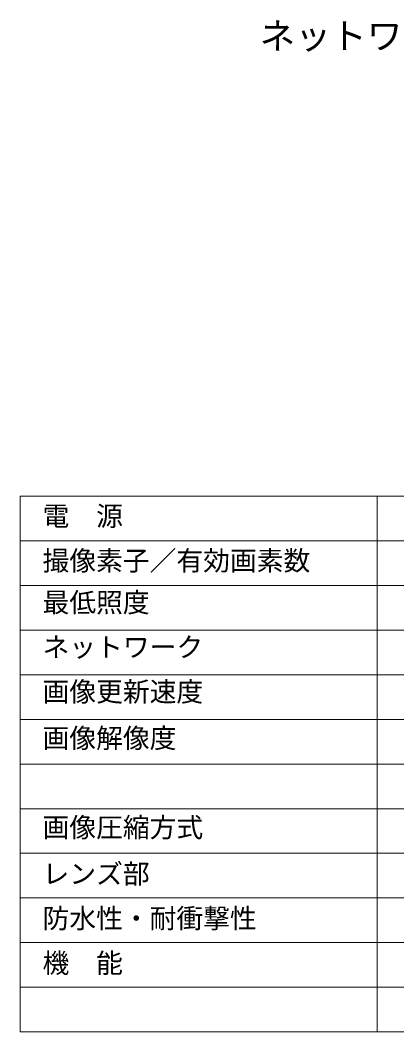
# Model space of a CAD drawing. Units: millimetres, scale not verified. Extents: x -63 to 62, y -56 to 57.
# Drawn here: x -62.5 to -20.3, y -56.5 to 56.9 of the extents above; entities that cross this region are included whole.
import ezdxf
from ezdxf.enums import TextEntityAlignment as Align

# ---------------------------------------------------------------- set-up
doc = ezdxf.new("R2010")
doc.units = ezdxf.units.MM
doc.header["$LTSCALE"] = 0.125
doc.layers.add('0-2_WAKU', color=1, linetype='Continuous', lineweight=18)
doc.layers.add('0-3_MOJI1', color=7, linetype='Continuous')
doc.styles.add('ＭＳ ゴシック', font='')
doc.styles.get('ＭＳ ゴシック').set_extended_font_data('MS Gothic')

msp = doc.modelspace()

# ---------------------------------------------------------------- linework, layer by layer
at = {"layer": '0-2_WAKU', "color": 4}
for p, q in [((-62.5221, 3.5295), (62.4779, 3.5295)), ((-62.5221, 3.5295), (-62.5221, -56.4705)), ((-22.5221, 3.5295), (-22.5221, -56.4705)), ((62.4779, -56.4705), (-62.5221, -56.4705))]:
    msp.add_line(p, q, dxfattribs=at)
at = {"layer": '0-2_WAKU'}
for p, q in [((-62.5221, -1.4705), (62.4779, -1.4705)), ((-62.5221, -6.4705), (62.4779, -6.4705)), ((-62.5221, -11.4705), (62.4779, -11.4705)), ((-62.5221, -16.4705), (62.4779, -16.4705)), ((-62.5221, -21.4705), (62.4779, -21.4705)), ((-62.5221, -26.4705), (62.4779, -26.4705)), ((-62.5221, -31.4705), (62.4779, -31.4705)), ((-62.5221, -36.4705), (62.4779, -36.4705)), ((-62.5221, -41.4705), (62.4779, -41.4705)), ((-62.5221, -46.4705), (62.4779, -46.4705)), ((-62.5221, -51.4705), (62.4779, -51.4705))]:
    msp.add_line(p, q, dxfattribs=at)

# ---------------------------------------------------------------- texts
at = {"layer": '0-3_MOJI1', "style": 'ＭＳ ゴシック'}
for s, height, p in [('ネットワークカメラ', 2.933, (-35.7078, 52.7715)), ('電\u3000源', 2.199, (-60.0221, -0.4377)), ('撮像素子／有効画素数', 2.199, (-60.0221, -5.4377)), ('最低照度', 2.199, (-60.0221, -10.1236)), ('ネットワーク', 2.199, (-60.0221, -15.1236)), ('画像更新速度', 2.199, (-60.0221, -20.1236)), ('画像解像度', 2.199, (-60.0221, -25.3297)), ('画像圧縮方式', 2.199, (-60.0221, -35.3297)), ('レンズ部', 2.199, (-60.0221, -40.5248)), ('防水性・耐衝撃性', 2.199, (-60.0221, -45.5248)), ('機\u3000能', 2.199, (-60.0221, -50.5338))]:
    msp.add_text(s, height=height, dxfattribs=at).set_placement(p, align=Align.BOTTOM_LEFT)

doc.saveas('drawing.dxf')
